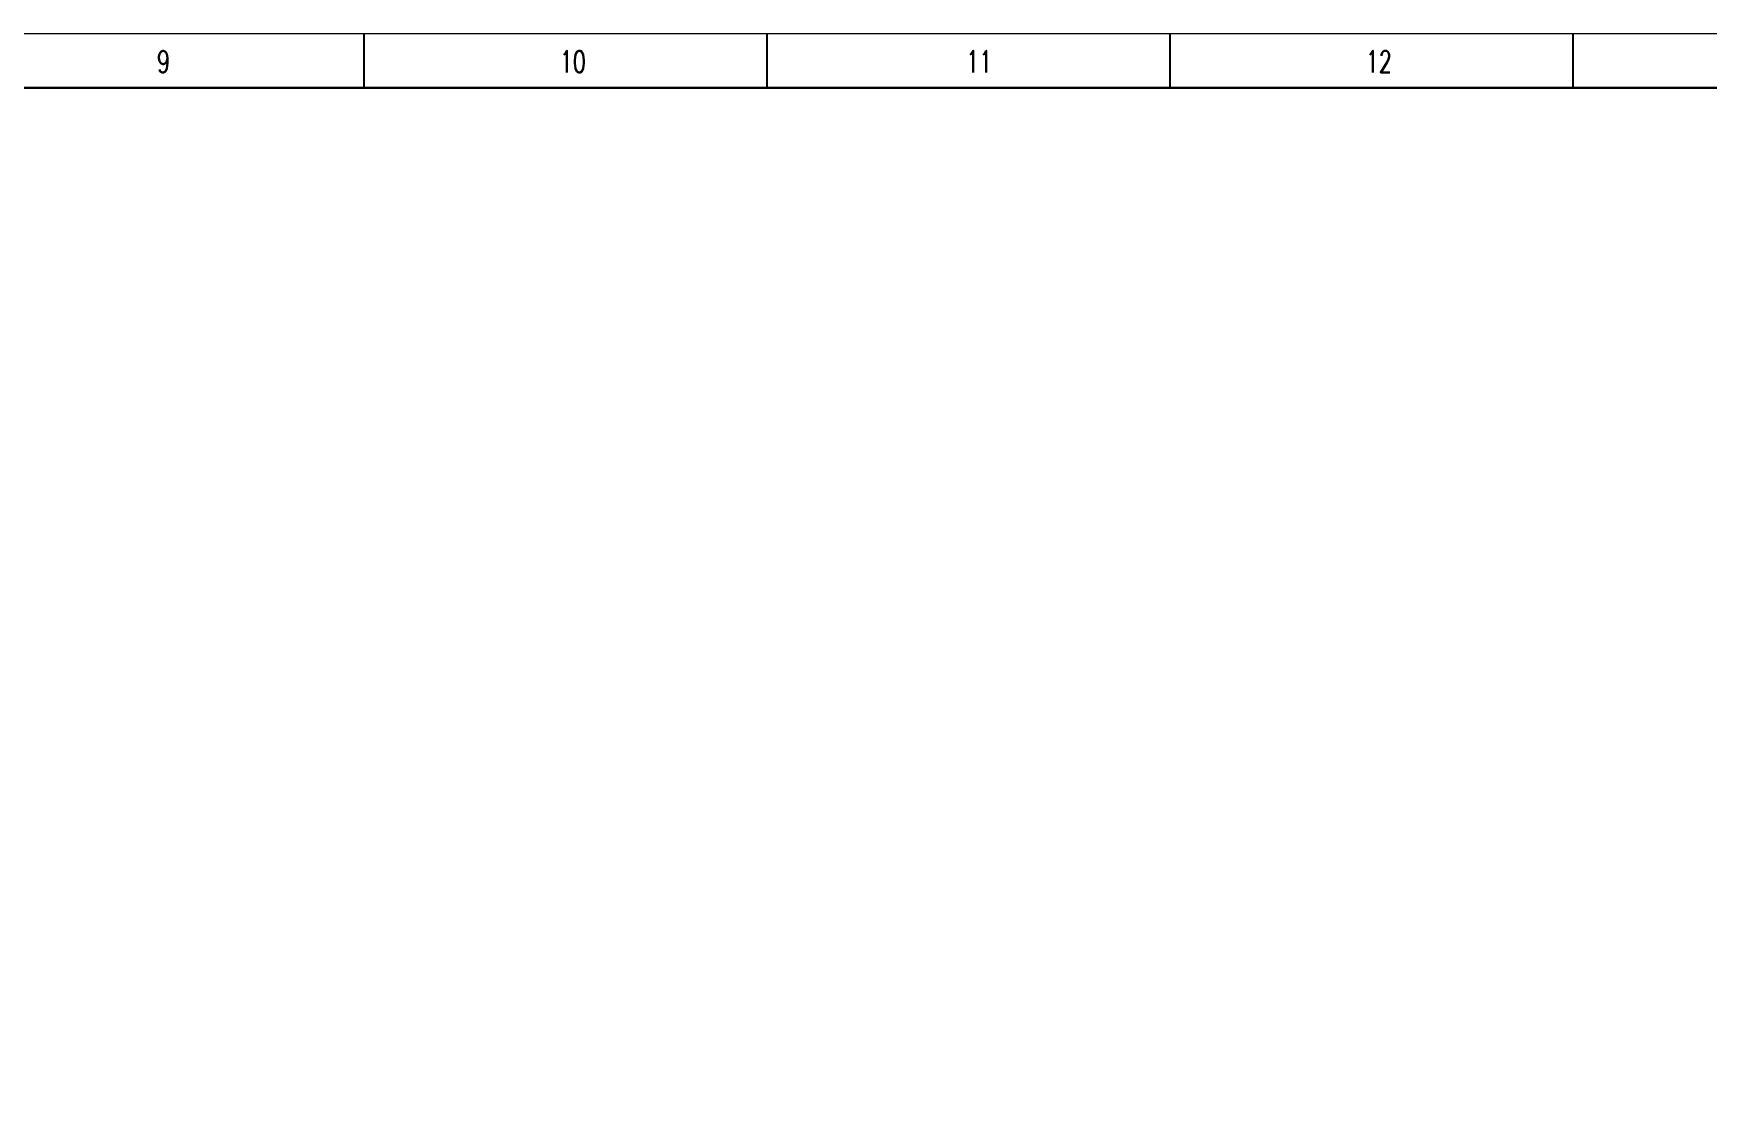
# Model space of a CAD drawing. Header units: inches. Extents: x 19 to 689223, y 34 to 210034.
# Drawn here: x 544063 to 621175, y 160551 to 210034 of the extents above; entities that cross this region are included whole.
import ezdxf

# ---------------------------------------------------------------- set-up
doc = ezdxf.new("R2010")
doc.units = ezdxf.units.IN
doc.header["$MEASUREMENT"] = 0
doc.styles.add('TEG BORDER', font='txt_qlt.shx', dxfattribs={"width": 0.7, "bigfont": 'hztxt.shx'})

# ---------------------------------------------------------------- blocks, each defined once
blk = doc.blocks.new('TEG BORDER A2')
for p, q in [((334.12, 420), (334.12, 415)), ((371.25, 420), (371.25, 415)), ((408.37, 420), (408.37, 415)), ((445.5, 420), (445.5, 415))]:
    blk.add_line(p, q)
at = {"linetype": 'Continuous'}
blk.add_line((489, 415), (5, 415), dxfattribs=at)
at = {"color": 5, "lineweight": 15}
blk.add_lwpolyline([(0, 420), (594, 420), (594, 0), (0, 0)], close=True, dxfattribs=at)
blk.add_lwpolyline([(5, 415), (589, 415), (589, 5), (5, 5)], close=True)
at = {"char_height": 2, "width": 2, "attachment_point": 1, "style": 'TEG BORDER'}
for s, insert in [('9', (315.05, 418.41)), ('\\pi2.2204e-016;10', (352.17, 418.41)), ('\\pi0.3;11', (389.3, 418.41)), ('\\pi2.2204e-016;12', (426.42, 418.41))]:
    blk.add_mtext(s, dxfattribs=dict(at, insert=insert))

msp = doc.modelspace()

# ---------------------------------------------------------------- block references
at = {"xscale": 499.99999983125, "yscale": 499.99999983125, "zscale": 499.99999983125}
msp.add_blockref('TEG BORDER A2', (392223.4951, 34.1456), dxfattribs=at)

doc.saveas('drawing.dxf')
